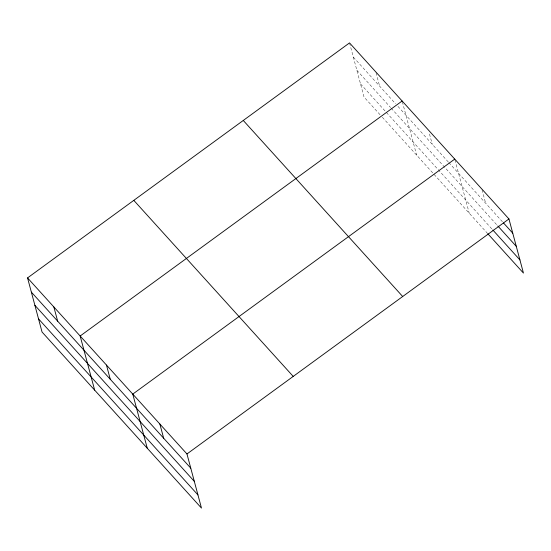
<?xml version="1.0" encoding="UTF-8"?>
<svg xmlns="http://www.w3.org/2000/svg" width="551" height="551" viewBox="0 0 551 551"><rect width="100%" height="100%" fill="white"/><g stroke="black" fill="none" stroke-linecap="round" stroke-linejoin="round"><path stroke-width="0.41" stroke-dasharray="2.75 2.07" d="M353.336 57.118L395.652 103.85M397.939 106.377L448.259 161.946M448.831 162.579L502.953 222.349M356.869 70.294L390.604 107.548M391.176 108.182L497.257 225.331M360.506 83.862L492.821 229.987M380.045 114.718L364.032 97.038L349.74 43.701M382.332 117.246L487.125 232.97M482.056 189.826L485.651 203.243M454.954 159.893L469.245 213.23M429.498 134.003L432.246 144.266M402.347 101.797L416.639 155.134M376.044 72.746L379.639 86.17"/><path stroke-width="0.83" d="M27.55 277.911L186.968 453.962L201.473 508.091L42.055 332.039L27.55 277.911L349.527 42.909L508.945 218.961L523.45 273.089L487.697 233.61M402.134 101.005L80.157 336.007L94.662 390.136M454.747 159.101L132.763 394.103L147.269 448.232M186.968 453.962L508.945 218.961M503.531 222.983L512.754 233.176M497.835 225.972L516.287 246.345M492.821 229.987L519.924 259.92M243.273 120.462L402.691 296.514M133.803 200.357L293.222 376.416M31.359 292.12L190.777 468.171M34.885 305.295L194.303 481.347M38.522 318.864L197.94 494.915M159.866 424.036L163.675 438.245M106.46 365.058L110.269 379.267M53.853 306.955L57.662 321.171"/></g></svg>
